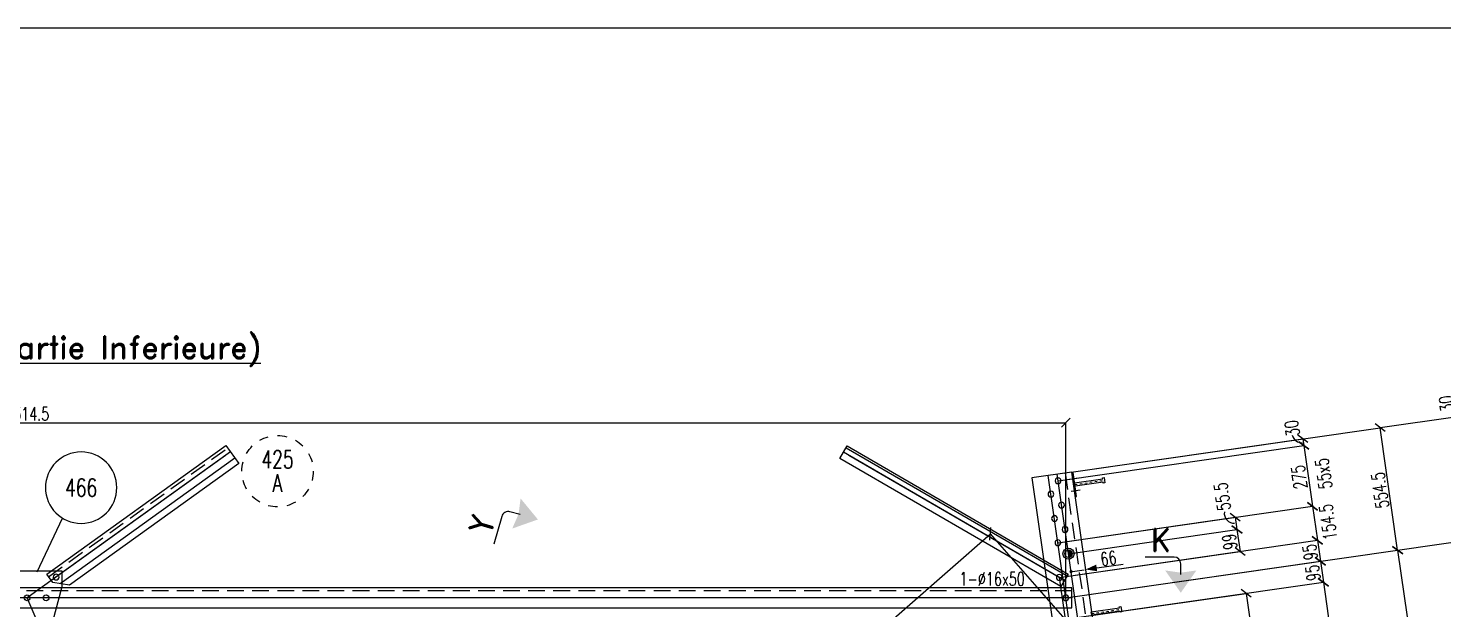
# Model space of a CAD drawing. Extents: x 142141 to 158361, y -178354 to -166874.
# Drawn here: x 148063 to 154405, y -169475 to -166874 of the extents above; entities that cross this region are included whole.
import ezdxf
from ezdxf.enums import TextEntityAlignment as Align

# ---------------------------------------------------------------- set-up
doc = ezdxf.new("R2010")
doc.units = 0
doc.header["$LTSCALE"] = 150
doc.header["$MEASUREMENT"] = 0
doc.linetypes.add('DASHDOT', pattern=[1, 0.5, -0.25, 0, -0.25])
doc.linetypes.add('DASHED', pattern=[0.75, 0.5, -0.25])
doc.layers.get('0').update_dxf_attribs({"linetype": 'CONTINUOUS'})
for name, color, linetype in [('ASSI', 6, 'CONTINUOUS'), ('BOLLINI_1', 7, 'CONTINUOUS'), ('Echelon', 3, 'CONTINUOUS'), ('FORI', 2, 'CONTINUOUS'), ('LINEA_ANG', 2, 'CONTINUOUS'), ('LINEE_PIASTRA', 2, 'CONTINUOUS'), ('LINEE_PIASTRE', 2, 'CONTINUOUS'), ('LS', 7, 'CONTINUOUS'), ('LSP', 3, 'CONTINUOUS'), ('MZ', 6, 'DASHDOT'), ('QT_MAL', 7, 'CONTINUOUS'), ('QT_MPR', 7, 'CONTINUOUS'), ('QT_MSP', 7, 'CONTINUOUS'), ('TRAT-Y', 7, 'DASHED')]:
    doc.layers.add(name, color=color, linetype=linetype)
doc.styles.add('QUOTE', font='ROMANS8.SHX', dxfattribs={"width": 0.7})
doc.styles.add('RD', font='ROMAND8.SHX', dxfattribs={"width": 0.7})
doc.styles.add('RQL', font='ROMANS8.SHX', dxfattribs={"width": 0.7})
doc.styles.add('RS', font='ROMANS8.shx', dxfattribs={"width": 0.7})
doc.styles.get("Standard").update_dxf_attribs({"font": 'ROMANS8.SHX', "width": 0.7})
doc.dimstyles.new('FRECCE1', dxfattribs={"dimtxt": 60, "dimasz": 6.6667, "dimexe": 0, "dimexo": 0, "dimgap": 1, "dimtad": 1, "dimdec": 0, "dimzin": 0, "dimdsep": 46, "dimtxsty": 'RS', "dimblk1": 'QUOTP', "dimblk2": 'QUOTF', "dimsah": 1, "dimcen": 0, "dimclrd": 2, "dimclre": 2, "dimclrt": 7, "dimadec": 0, "dimazin": 0, "dimtfac": 1, "dimtdec": 0, "dimtix": 1, "dimtmove": 2, "dimatfit": 3, "dimldrblk": 'QUOTP', "dimfxl": 1, "dimtolj": 1, "dimtzin": 0, "dimarcsym": 0})
doc.dimstyles.new('TRATTO', dxfattribs={"dimscale": 0, "dimtxt": 60, "dimasz": 40, "dimexe": 0, "dimexo": 0, "dimgap": 10, "dimtad": 1, "dimrnd": 0.5, "dimdsep": 46, "dimtxsty": 'RS', "dimblk1": 'OBLIQUE', "dimblk2": 'OBLIQUE', "dimsah": 1, "dimcen": 0.09, "dimclrd": 2, "dimclre": 2, "dimclrt": 7, "dimadec": 0, "dimazin": 0, "dimtfac": 1, "dimtix": 1, "dimtmove": 2, "dimatfit": 3, "dimfxl": 1, "dimtolj": 1, "dimtzin": 0, "dimarcsym": 0})

# ---------------------------------------------------------------- blocks, each defined once
blk = doc.blocks.new('ASSE98')
blk.add_line((0, 0), (1, 0))
at = {"color": 7, "style": 'QUOTE', "width": 0.5, "flags": 1}
for tag, p in [('TI', (1.38308, 6.82731)), ('DI_S', (1.38308, 6.42178)), ('D_S', (1.38308, 6.02092)), ('E_S', (1.38308, 5.68065)), ('NFORI', (1.36454, 5.29792)), ('ALAR', (1.36349, 4.93246)), ('FAM', (1.3775, 4.54645)), ('ALA', (1.38308, 4.19257)), ('DISP2', (1.38308, 3.84971)), ('DISP1', (1.38308, 3.50686)), ('PINZAF', (1.38308, 3.164)), ('PINZAI', (1.38308, 2.82114)), ('TRP', (1.38308, 2.47829)), ('NP', (1.38308, 2.13543)), ('SV', (1.38308, 1.79257)), ('PESO', (1.38308, 1.44971)), ('QUA', (1.38308, 1.10686)), ('LUN', (1.38308, 0.764)), ('PROF', (1.38308, 0.42114)), ('POS', (1.38308, 0.07829))]:
    blk.add_attdef(tag, p, '', height=0.2, dxfattribs=at)
at = {"color": 7, "flags": 1}
for tag, p in [('LAV1', (3.07431, 6.82847)), ('LAV2', (3.07431, 6.49513)), ('LAV3', (3.07431, 6.1618)), ('LAV4', (3.07431, 5.82847)), ('LAV5', (3.07431, 5.49513)), ('LAV6', (3.07431, 5.1618)), ('LAV7', (3.07431, 4.82847)), ('LAV8', (3.07431, 4.49513)), ('LAV9', (3.07431, 4.1618)), ('LAV10', (3.07431, 3.82847))]:
    blk.add_attdef(tag, p, '', height=0.2, dxfattribs=at)
blk = doc.blocks.new('16')
blk.add_circle((0, 0), 1)
blk = doc.blocks.new('P20')
at = {"color": 0}
for p, q in [((0, 0.98), (0.02, 1)), ((0, 0.94), (0.06, 1)), ((1, -0.01), (0, 0.99)), ((0, 0.89), (0.1, 0.99)), ((0, 0.85), (0.14, 0.99)), ((0, 0.8), (0.18, 0.98)), ((0, 0.76), (0.22, 0.98)), ((0, 0.71), (0.25, 0.97)), ((0, 0.67), (0.29, 0.96)), ((1, -0.05), (0, 0.95)), ((0, 0.62), (0.32, 0.95)), ((0, 0.58), (0.36, 0.93)), ((0, 0.53), (0.39, 0.92)), ((0, 0.49), (0.42, 0.91)), ((1, -0.09), (0, 0.9)), ((0, 0.44), (0.45, 0.89)), ((0, 0.4), (0.48, 0.88)), ((0.99, -0.13), (0, 0.86)), ((0, 0.35), (0.51, 0.86)), ((0, 0.31), (0.54, 0.84)), ((0, 0.26), (0.56, 0.83)), ((0.99, -0.17), (0, 0.81)), ((0, 0.22), (0.59, 0.81)), ((0, 0.17), (0.61, 0.79)), ((0.98, -0.21), (0, 0.77)), ((0, 0.13), (0.64, 0.77)), ((0, 0.08), (0.66, 0.75)), ((0, 0.04), (0.69, 0.73)), ((0.97, -0.25), (0, 0.72)), ((0, -0.01), (0.71, 0.7)), ((0.96, -0.28), (0, 0.68)), ((0, -0.05), (0.73, 0.68)), ((0, -0.1), (0.75, 0.66)), ((0.95, -0.32), (0, 0.63)), ((0, -0.14), (0.77, 0.63)), ((0, -0.19), (0.79, 0.61)), ((0.94, -0.35), (0, 0.59)), ((0, -0.23), (0.81, 0.58)), ((0, -0.28), (0.83, 0.56)), ((0.92, -0.38), (0, 0.54)), ((0, -0.32), (0.85, 0.53)), ((0.91, -0.41), (0, 0.5)), ((0, -0.36), (0.87, 0.5)), ((0, -0.41), (0.88, 0.47)), ((0.9, -0.44), (0, 0.45)), ((0, -0.45), (0.9, 0.44)), ((0.88, -0.47), (0, 0.41)), ((0, -0.5), (0.91, 0.41)), ((0, -0.54), (0.92, 0.38)), ((0.87, -0.5), (0, 0.36)), ((0, -0.59), (0.94, 0.35)), ((0.85, -0.53), (0, 0.32)), ((0, -0.63), (0.95, 0.31)), ((0, -0.68), (0.96, 0.28)), ((0.83, -0.56), (0, 0.27)), ((0, -0.72), (0.97, 0.25)), ((0.81, -0.58), (0, 0.23)), ((0, -0.77), (0.98, 0.21)), ((0.79, -0.61), (0, 0.18)), ((0, -0.81), (0.99, 0.17)), ((0.77, -0.63), (0, 0.14)), ((0, -0.86), (0.99, 0.13)), ((0.75, -0.66), (0, 0.09)), ((0, -0.9), (1, 0.09)), ((0.73, -0.68), (0, 0.05)), ((0, -0.95), (1, 0.05)), ((0.71, -0.7), (0, 0.01)), ((0, -0.99), (1, 0.01)), ((1, 0.04), (0.04, 1)), ((1, 0.09), (0.09, 1)), ((0.99, 0.14), (0.14, 0.99)), ((0.98, 0.19), (0.19, 0.98)), ((0.97, 0.25), (0.25, 0.97)), ((0.95, 0.31), (0.31, 0.95)), ((0.92, 0.38), (0.38, 0.92)), ((0.88, 0.47), (0.47, 0.88)), ((0.81, 0.59), (0.59, 0.81)), ((0.69, -0.73), (0, -0.04)), ((0.66, -0.75), (0, -0.08)), ((0.64, -0.77), (0, -0.13)), ((0.61, -0.79), (0, -0.17)), ((0.59, -0.81), (0, -0.22)), ((0.56, -0.83), (0, -0.26)), ((0.54, -0.84), (0, -0.31)), ((0.51, -0.86), (0, -0.35)), ((0.48, -0.88), (0, -0.4)), ((0.45, -0.89), (0, -0.44)), ((0.42, -0.91), (0, -0.49)), ((0.39, -0.92), (0, -0.53)), ((0.36, -0.93), (0, -0.58)), ((0.32, -0.95), (0, -0.62)), ((0.29, -0.96), (0, -0.67)), ((0.25, -0.97), (0, -0.71)), ((0.22, -0.98), (0, -0.76)), ((0.18, -0.98), (0, -0.8)), ((0.14, -0.99), (0, -0.85)), ((0.1, -0.99), (0, -0.89)), ((0.04, -1), (1, -0.04)), ((0.09, -1), (1, -0.09)), ((0.14, -0.99), (0.99, -0.14)), ((0.19, -0.98), (0.98, -0.19)), ((0.25, -0.97), (0.97, -0.25)), ((0.31, -0.95), (0.95, -0.31)), ((0.38, -0.92), (0.92, -0.38)), ((0.47, -0.88), (0.88, -0.47)), ((0.59, -0.81), (0.81, -0.59))]:
    blk.add_line(p, q, dxfattribs=at)
for radius in [1.5, 1]:
    blk.add_circle((0, 0), radius)
blk = doc.blocks.new('A$C6E393FD9')
at = {"layer": 'Echelon'}
blk.add_lwpolyline([(2.5, 0), (0, 19.8), (168.6, 41.4), (167.9, 47.2), (177.8, 48.5), (181.8, 17.1), (171.9, 15.8), (171.2, 21.6), (2.5, 0)], close=True, dxfattribs=at)
at = {"layer": 'MZ', "ltscale": 0.2}
blk.add_line((1.3, 9.9), (179.8, 32.8), dxfattribs=at)
blk = doc.blocks.new('_OBLIQUE')
at = {"color": 0, "linetype": 'ByBlock'}
blk.add_line((-0.5, -0.5), (0.5, 0.5), dxfattribs=at)
blk = doc.blocks.new('*D19')
at = {"layer": 'QT_MPR', "color": 2, "lineweight": -2, "transparency": 16777216}
for p, q in [((152715.5, -169426.4), (154203.3, -169212.9)), ((154203.3, -169212.9), (154420.4, -170726.4)), ((152916.8, -170942.1), (154420.4, -170726.4))]:
    blk.add_line(p, q, dxfattribs=at)
at = {"layer": 'QT_MPR', "color": 2, "lineweight": -2, "transparency": 16777216, "xscale": 40, "yscale": 40, "zscale": 40}
for p, rotation in [((154203.3, -169212.9), 98.1661393023542), ((154420.4, -170726.4), 278.1661393023542)]:
    blk.add_blockref('_OBLIQUE', p, dxfattribs=dict(at, rotation=rotation))
at = {"layer": 'QT_MPR', "color": 7, "transparency": 16777216, "insert": (154272.3, -169975.3), "char_height": 60, "attachment_point": 5, "rotation": 98.16614, "style": 'RS'}
blk.add_mtext('\\A1;1529', dxfattribs=at)
blk = doc.blocks.new('*D21')
at = {"layer": 'QT_MPR', "color": 2, "lineweight": -2, "transparency": 16777216}
for p, q in [((152680.6, -168901.6), (153782.3, -168743.5)), ((152739.7, -168862.9), (153778.1, -168713.8)), ((153778.1, -168713.8), (153782.3, -168743.5))]:
    blk.add_line(p, q, dxfattribs=at)
at = {"layer": 'QT_MPR', "color": 2, "lineweight": -2, "transparency": 16777216, "xscale": 40, "yscale": 40, "zscale": 40}
for p, rotation in [((153778.1, -168713.8), 98.1661393023542), ((153782.3, -168743.5), 278.1661393023542)]:
    blk.add_blockref('_OBLIQUE', p, dxfattribs=dict(at, rotation=rotation))
at = {"layer": 'QT_MPR', "color": 7, "transparency": 16777216, "insert": (153730.1, -168666.5), "char_height": 60, "attachment_point": 5, "rotation": 98.16614, "style": 'RS'}
blk.add_mtext('\\A1;30', dxfattribs=at)
blk = doc.blocks.new('*D22')
at = {"layer": 'QT_MPR', "color": 2, "lineweight": -2, "transparency": 16777216}
for p, q in [((152680.6, -168901.6), (153782.3, -168743.5)), ((153782.3, -168743.5), (153821.4, -169015.8)), ((152680.1, -169179.5), (153821.4, -169015.8))]:
    blk.add_line(p, q, dxfattribs=at)
at = {"layer": 'QT_MPR', "color": 2, "lineweight": -2, "transparency": 16777216, "xscale": 40, "yscale": 40, "zscale": 40}
for p, rotation in [((153782.3, -168743.5), 98.1661393023542), ((153821.4, -169015.8), 278.1661393023542)]:
    blk.add_blockref('_OBLIQUE', p, dxfattribs=dict(at, rotation=rotation))
at = {"layer": 'QT_MPR', "color": 7, "transparency": 16777216, "insert": (153871.1, -168869.7), "char_height": 60, "attachment_point": 5, "rotation": 98.16614, "style": 'RS'}
blk.add_mtext('\\A1;55x5', dxfattribs=at)
blk = doc.blocks.new('*D23')
at = {"layer": 'QT_MPR', "color": 2, "lineweight": -2, "transparency": 16777216}
for p, q in [((152680.6, -168901.6), (153782.3, -168743.5)), ((153782.3, -168743.5), (153821.4, -169015.8)), ((152680.1, -169179.5), (153821.4, -169015.8))]:
    blk.add_line(p, q, dxfattribs=at)
at = {"layer": 'QT_MPR', "color": 2, "lineweight": -2, "transparency": 16777216, "xscale": 40, "yscale": 40, "zscale": 40}
for p, rotation in [((153782.3, -168743.5), 98.1661393023542), ((153821.4, -169015.8), 278.1661393023542)]:
    blk.add_blockref('_OBLIQUE', p, dxfattribs=dict(at, rotation=rotation))
at = {"layer": 'QT_MPR', "color": 7, "transparency": 16777216, "insert": (153762.3, -168885.3), "char_height": 60, "attachment_point": 5, "rotation": 98.16614, "style": 'RS'}
blk.add_mtext('\\A1;275', dxfattribs=at)
blk = doc.blocks.new('*D24')
at = {"layer": 'QT_MPR', "color": 2, "lineweight": -2, "transparency": 16777216}
for p, q in [((152680.1, -169179.5), (153821.4, -169015.8)), ((153821.4, -169015.8), (153843.3, -169168.6)), ((152686.2, -169334.7), (153843.3, -169168.6))]:
    blk.add_line(p, q, dxfattribs=at)
at = {"layer": 'QT_MPR', "color": 2, "lineweight": -2, "transparency": 16777216, "xscale": 40, "yscale": 40, "zscale": 40}
for p, rotation in [((153821.4, -169015.8), 98.1661393023542), ((153843.3, -169168.6), 278.1661393023542)]:
    blk.add_blockref('_OBLIQUE', p, dxfattribs=dict(at, rotation=rotation))
at = {"layer": 'QT_MPR', "color": 7, "transparency": 16777216, "insert": (153890.9, -169086.4), "char_height": 60, "attachment_point": 5, "rotation": 98.16614, "style": 'RS'}
blk.add_mtext('\\A1;154.5', dxfattribs=at)
blk = doc.blocks.new('*D25')
at = {"layer": 'QT_MPR', "color": 2, "lineweight": -2, "transparency": 16777216}
for p, q in [((152686.2, -169334.7), (153843.3, -169168.6)), ((153843.3, -169168.6), (153856.8, -169262.7)), ((152715.5, -169426.4), (153856.8, -169262.7))]:
    blk.add_line(p, q, dxfattribs=at)
at = {"layer": 'QT_MPR', "color": 2, "lineweight": -2, "transparency": 16777216, "xscale": 40, "yscale": 40, "zscale": 40}
for p, rotation in [((153843.3, -169168.6), 98.1661393023542), ((153856.8, -169262.7), 278.1661393023542)]:
    blk.add_blockref('_OBLIQUE', p, dxfattribs=dict(at, rotation=rotation))
at = {"layer": 'QT_MPR', "color": 7, "transparency": 16777216, "insert": (153810.5, -169221.3), "char_height": 60, "attachment_point": 5, "rotation": 98.16614, "style": 'RS'}
blk.add_mtext('\\A1;95', dxfattribs=at)
blk = doc.blocks.new('*D26')
at = {"layer": 'QT_MPR', "color": 2, "lineweight": -2, "transparency": 16777216}
for p, q in [((152715.5, -169426.4), (153856.8, -169262.7)), ((153856.8, -169262.7), (153870.3, -169356.7)), ((152713.2, -169522.7), (153870.3, -169356.7))]:
    blk.add_line(p, q, dxfattribs=at)
at = {"layer": 'QT_MPR', "color": 2, "lineweight": -2, "transparency": 16777216, "xscale": 40, "yscale": 40, "zscale": 40}
for p, rotation in [((153856.8, -169262.7), 98.1661393023542), ((153870.3, -169356.7), 278.1661393023542)]:
    blk.add_blockref('_OBLIQUE', p, dxfattribs=dict(at, rotation=rotation))
at = {"layer": 'QT_MPR', "color": 7, "transparency": 16777216, "insert": (153823, -169314.6), "char_height": 60, "attachment_point": 5, "rotation": 98.16614, "style": 'RS'}
blk.add_mtext('\\A1;95', dxfattribs=at)
blk = doc.blocks.new('*D27')
at = {"layer": 'QT_MPR', "color": 2, "lineweight": -2, "transparency": 16777216}
for p, q in [((152713.2, -169522.7), (153870.3, -169356.7)), ((153870.3, -169356.7), (154074, -170776.1)), ((152916.8, -170942.1), (154074, -170776.1))]:
    blk.add_line(p, q, dxfattribs=at)
at = {"layer": 'QT_MPR', "color": 2, "lineweight": -2, "transparency": 16777216, "xscale": 40, "yscale": 40, "zscale": 40}
for p, rotation in [((153870.3, -169356.7), 98.1661393023542), ((154074, -170776.1), 278.1661393023542)]:
    blk.add_blockref('_OBLIQUE', p, dxfattribs=dict(at, rotation=rotation))
at = {"layer": 'QT_MPR', "color": 7, "transparency": 16777216, "insert": (153932.6, -170072.1), "char_height": 60, "attachment_point": 5, "rotation": 98.16614, "style": 'RS'}
blk.add_mtext('\\A1;1434', dxfattribs=at)
blk = doc.blocks.new('*D33')
at = {"layer": 'QT_MSP', "color": 2, "lineweight": -2, "transparency": 16777216}
for p, q in [((152680.1, -169179.5), (153474.9, -169065.5)), ((153474.9, -169065.5), (153482.8, -169120.3)), ((152727.5, -169228.7), (153482.8, -169120.3))]:
    blk.add_line(p, q, dxfattribs=at)
at = {"layer": 'QT_MSP', "color": 2, "lineweight": -2, "transparency": 16777216, "xscale": 40, "yscale": 40, "zscale": 40}
for p, rotation in [((153474.9, -169065.5), 98.1661393023542), ((153482.8, -169120.3), 278.1661393023542)]:
    blk.add_blockref('_OBLIQUE', p, dxfattribs=dict(at, rotation=rotation))
at = {"layer": 'QT_MSP', "color": 7, "transparency": 16777216, "insert": (153417, -168972.4), "char_height": 60, "attachment_point": 5, "rotation": 98.16614, "style": 'RS'}
blk.add_mtext('\\A1;55.5', dxfattribs=at)
blk = doc.blocks.new('*D34')
at = {"layer": 'QT_MSP', "color": 2, "lineweight": -2, "transparency": 16777216}
for p, q in [((152727.5, -169228.7), (153482.8, -169120.3)), ((153482.8, -169120.3), (153496.9, -169218.3)), ((152686.2, -169334.7), (153496.9, -169218.3))]:
    blk.add_line(p, q, dxfattribs=at)
at = {"layer": 'QT_MSP', "color": 2, "lineweight": -2, "transparency": 16777216, "xscale": 40, "yscale": 40, "zscale": 40}
for p, rotation in [((153482.8, -169120.3), 98.1661393023542), ((153496.9, -169218.3), 278.1661393023542)]:
    blk.add_blockref('_OBLIQUE', p, dxfattribs=dict(at, rotation=rotation))
at = {"layer": 'QT_MSP', "color": 7, "transparency": 16777216, "insert": (153450.2, -169175), "char_height": 60, "attachment_point": 5, "rotation": 98.16614, "style": 'RS'}
blk.add_mtext('\\A1;99', dxfattribs=at)
blk = doc.blocks.new('*D35')
at = {"layer": 'QT_MSP', "color": 2, "lineweight": -2, "transparency": 16777216}
for p, q in [((152713.2, -169522.7), (153523.9, -169406.4)), ((153523.9, -169406.4), (153566.6, -169704.4)), ((152811.3, -169812.7), (153566.6, -169704.4))]:
    blk.add_line(p, q, dxfattribs=at)
at = {"layer": 'QT_MSP', "color": 2, "lineweight": -2, "transparency": 16777216, "xscale": 40, "yscale": 40, "zscale": 40}
for p, rotation in [((153523.9, -169406.4), 98.1661393023542), ((153566.6, -169704.4), 278.1661393023542)]:
    blk.add_blockref('_OBLIQUE', p, dxfattribs=dict(at, rotation=rotation))
at = {"layer": 'QT_MSP', "color": 7, "transparency": 16777216, "insert": (153505.6, -169561.1), "char_height": 60, "attachment_point": 5, "rotation": 98.16614, "style": 'RS'}
blk.add_mtext('\\A1;301', dxfattribs=at)
blk = doc.blocks.new('*D40')
at = {"layer": 'LS', "color": 2, "lineweight": -2, "transparency": 16777216}
for p, q in [((152739.7, -168862.9), (154124.5, -168664.1)), ((154203.3, -169212.9), (154124.5, -168664.1)), ((152715.5, -169426.4), (154203.3, -169212.9))]:
    blk.add_line(p, q, dxfattribs=at)
at = {"layer": 'LS', "color": 2, "lineweight": -2, "transparency": 16777216, "xscale": 40, "yscale": 40, "zscale": 40}
for p, rotation in [((154124.5, -168664.1), 98.1661393023542), ((154203.3, -169212.9), 278.1661393023542)]:
    blk.add_blockref('_OBLIQUE', p, dxfattribs=dict(at, rotation=rotation))
at = {"layer": 'LS', "color": 7, "transparency": 16777216, "insert": (154124.3, -168944.2), "char_height": 60, "attachment_point": 5, "rotation": 98.16614, "style": 'RS'}
blk.add_mtext('\\A1;554.5', dxfattribs=at)
blk = doc.blocks.new('*D41')
at = {"layer": 'QT_MPR', "color": 2, "lineweight": -2, "transparency": 16777216}
for p, q in [((155509.3, -168465.4), (154471, -168614.4)), ((155576.9, -168486), (154475.2, -168644.1)), ((154471, -168614.4), (154475.2, -168644.1))]:
    blk.add_line(p, q, dxfattribs=at)
at = {"layer": 'QT_MPR', "color": 2, "lineweight": -2, "transparency": 16777216, "xscale": 40, "yscale": 40, "zscale": 40}
for p, rotation in [((154471, -168614.4), 98.1661393023487), ((154475.2, -168644.1), 278.1661393023487)]:
    blk.add_blockref('_OBLIQUE', p, dxfattribs=dict(at, rotation=rotation))
at = {"layer": 'QT_MPR', "color": 7, "transparency": 16777216, "insert": (154422.4, -168556), "char_height": 60, "attachment_point": 5, "rotation": 98.16614, "style": 'RS'}
blk.add_mtext('\\A1;30', dxfattribs=at)
blk = doc.blocks.new('QUOTP')
at = {"layer": 'ASSI', "color": 2, "const_width": 1.07}
blk.add_lwpolyline([(-0.53, 0, 1), (0.53, 0, 1)], format="xyb", close=True, dxfattribs=at)
blk = doc.blocks.new('QUOTF')
at = {"layer": 'LS', "color": 2}
blk.add_line((7.5, 0), (25.5, 0), dxfattribs=at)
blk.add_solid([(7.5, 2.25), (0, 0), (7.5, -2.25)], dxfattribs=at)
blk = doc.blocks.new('*D118')
at = {"layer": 'QT_MAL', "color": 2, "lineweight": -2, "transparency": 16777216}
for p, q in [((152739, -169308.7), (152739, -169308.7)), ((152745.6, -169307.8), (152797.8, -169300.3)), ((152804.4, -169299.3), (152804.4, -169299.3))]:
    blk.add_line(p, q, dxfattribs=at)
at = {"layer": 'QT_MAL', "color": 2, "lineweight": -2, "transparency": 16777216, "xscale": 6.6667, "yscale": 6.6667, "zscale": 6.6667}
for name, p, rotation in [('QUOTF', (152804.4, -169299.3), 8.166139302354292), ('QUOTP', (152739, -169308.7), 188.1661393023543)]:
    blk.add_blockref(name, p, dxfattribs=dict(at, rotation=rotation))
at = {"layer": 'QT_MAL', "color": 7, "transparency": 16777216, "insert": (152906.6, -169249.7), "char_height": 60, "attachment_point": 5, "rotation": 8.16614, "style": 'RS'}
blk.add_mtext('\\A1;66', dxfattribs=at)
blk = doc.blocks.new('*D61')
at = {"layer": 'QT_MPR', "color": 2, "lineweight": -2, "transparency": 16777216}
for p, q in [((150778.3, -170539.6), (152377, -169139)), ((152713.2, -169522.7), (152377, -169139)), ((151130.9, -170942.1), (150778.3, -170539.6))]:
    blk.add_line(p, q, dxfattribs=at)
at = {"layer": 'QT_MPR', "color": 2, "lineweight": -2, "transparency": 16777216, "xscale": 40, "yscale": 40, "zscale": 40}
for p, rotation in [((152377, -169139), 41.22075104371856), ((150778.3, -170539.6), 221.2207510437186)]:
    blk.add_blockref('_OBLIQUE', p, dxfattribs=dict(at, rotation=rotation))
at = {"layer": 'QT_MPR', "color": 7, "transparency": 16777216, "insert": (151551.3, -169809.2), "char_height": 60, "attachment_point": 5, "rotation": 41.22075, "style": 'RS'}
blk.add_mtext('\\A1;2125.5', dxfattribs=at)
blk = doc.blocks.new('xxx')
blk.add_circle((0, 0), 8)
at = {"color": 3, "style": 'RQL', "width": 0.7}
blk.add_attdef('POS', text='', height=4, dxfattribs=at).set_placement((0, 0), align=Align.MIDDLE)
at = {"style": 'RQL', "width": 0.7, "flags": 1}
for tag, p in [('POS1', (-0.39, -5.42)), ('TIPO', (-0.39, -8.66))]:
    blk.add_attdef(tag, p, '', height=2, dxfattribs=at)
blk = doc.blocks.new('*D72')
at = {"layer": 'LS', "color": 2, "lineweight": -2, "transparency": 16777216}
for p, q in [((143401, -169426.4), (143401, -168641.8)), ((143401, -168641.8), (152715.5, -168641.8)), ((152715.5, -169426.4), (152715.5, -168641.8))]:
    blk.add_line(p, q, dxfattribs=at)
at = {"layer": 'LS', "color": 2, "lineweight": -2, "transparency": 16777216, "xscale": 40, "yscale": 40, "zscale": 40, "rotation": 180}
blk.add_blockref('_OBLIQUE', (143401, -168641.8), dxfattribs=at)
at = {"layer": 'LS', "color": 2, "lineweight": -2, "transparency": 16777216, "xscale": 40, "yscale": 40, "zscale": 40}
blk.add_blockref('_OBLIQUE', (152715.5, -168641.8), dxfattribs=at)
at = {"layer": 'LS', "color": 7, "transparency": 16777216, "insert": (148058.2, -168601.8), "char_height": 60, "attachment_point": 5, "style": 'RS'}
blk.add_mtext('\\A1;9314.5', dxfattribs=at)
blk = doc.blocks.new('bull')
at = {"style": 'RS', "width": 0.7, "flags": 1}
for tag, p in [('NN', (-12.25, 0)), ('DIAMETRO', (0, -4.86)), ('SERRAGGIO', (0, -9.71)), ('LUNGHEZZA', (0, -14.57)), ('NB', (0, -19.43)), ('TIPO', (0, -24.12)), ('EL', (-0.14, -29))]:
    blk.add_attdef(tag, p, '', height=3, dxfattribs=at)
at = {"style": 'RS', "width": 0.7}
blk.add_attdef('BULLONE', (0, 0), '', height=3, dxfattribs=at)
blk = doc.blocks.new('www')
at = {"linetype": 'Continuous'}
for start, end in [(120, 135), (90, 105), (60, 75), (150, 165), (30, 45), (180, 195), (0, 15), (330, 345), (210, 225), (300, 315), (240, 255), (270, 285)]:
    blk.add_arc((0, 0), 8, start, end, dxfattribs=at)
at = {"color": 3, "style": 'RQL', "width": 0.7}
for tag, p in [('POS3', (0, 0.65)), ('POS2', (0, -4.63))]:
    blk.add_attdef(tag, text='', height=4, dxfattribs=at).set_placement(p, align=Align.CENTER)
at = {"style": 'RQL', "width": 0.7, "flags": 1}
blk.add_attdef('TIPO', text='', height=3, dxfattribs=at).set_placement((0, 0), align=Align.MIDDLE_CENTER)

msp = doc.modelspace()

# ---------------------------------------------------------------- linework, layer by layer
at = {"layer": 'LINEA_ANG'}
for p, q in [((148145.936, -169320.39), (148949.324, -168743.598)), ((148949.324, -168743.598), (149007.645, -168824.83)), ((151702.848, -168801.74), (151735.442, -168745.503)), ((151735.442, -168745.503), (152726.081, -169319.664)), ((149007.645, -168824.83), (148248.123, -169370.129)), ((152693.486, -169375.901), (151702.848, -168801.74)), ((152741.674, -168862.566), (152563.499, -168888.134)), ((152563.499, -168888.134), (152997.017, -171909.188)), ((153175.192, -171883.62), (152741.674, -168862.566)), ((148172.764, -169357.757), (148145.936, -169320.39)), ((152726.081, -169319.664), (152693.486, -169375.901)), ((152742.505, -169381.44), (143373.505, -169381.44)), ((148248.123, -169370.129), (148172.764, -169357.757)), ((152742.505, -169471.44), (152742.505, -169381.44)), ((143373.505, -169471.44), (152742.505, -169471.44))]:
    msp.add_line(p, q, dxfattribs=at)
at = {"layer": 'LINEA_ANG', "color": 2}
msp.add_line((151730.428, -168754.155), (152721.066, -169328.316), dxfattribs=at)
at = {"layer": 'LINEE_PIASTRA'}
msp.add_line((148155.237, -169600.266), (148215.237, -169375.266), dxfattribs=at)
at = {"layer": 'LINEE_PIASTRE'}
for p, q in [((148215.237, -169306.266), (147901.237, -169306.266)), ((148215.237, -169375.266), (148215.237, -169306.266))]:
    msp.add_line(p, q, dxfattribs=at)
at = {"layer": 'LS', "color": 2}
for p, q in [((154470.961, -168614.415), (154124.51, -168664.131)), ((154203.265, -169212.948), (154549.716, -169163.232))]:
    msp.add_line(p, q, dxfattribs=at)
at = {"layer": 'LS', "color": 6}
for p, q in [((148947.804, -168787.776), (148058.237, -169426.44)), ((148990.149, -168800.461), (148205.994, -169363.444)), ((152686.173, -169334.676), (151742.57, -168787.776)), ((153172.26, -172609.426), (152636.75, -168877.623)), ((153211.854, -172603.744), (152676.344, -168871.941)), ((152731.935, -168893.876), (152771.382, -168888.216)), ((152739.748, -168948.318), (152779.194, -168942.658)), ((148102.381, -169310.227), (148216.842, -169069.008)), ((152686.173, -169334.676), (152916.84, -170942.127)), ((149362.913, -172457.813), (148058.237, -169426.44))]:
    msp.add_line(p, q, dxfattribs=at)
at = {"layer": 'LS', "color": 8}
msp.add_lwpolyline([(142140.931, -166873.78), (142140.931, -178353.78), (154860.931, -178353.78), (154860.931, -176753.78), (158360.931, -176753.78), (158360.931, -166873.78), (142140.931, -166873.78)], close=True, dxfattribs=at)
at = {"layer": 'LS', "color": 2}
msp.add_lwpolyline([(152742.045, -168865.149), (152757.528, -168973.044), (152763.467, -168972.191), (152747.984, -168864.297)], close=True, dxfattribs=at)
at = {"layer": 'LS', "color": 6}
for centre, radius, start, end in [((153777.011, -168682.729), 48.992, 197.9496304, 270.4856179), ((153471.558, -169046.609), 45.659, 173.0856056, 271.0918001)]:
    msp.add_arc(centre, radius, start, end, dxfattribs=at)
at = {"layer": 'LSP'}
for p, q in [((150186.186, -169061.268), (150151.386, -169186.524)), ((150269.507, -169053.281), (150223.121, -169040.394)), ((153200.903, -169243.533), (153070.903, -169243.533)), ((153230.903, -169321.676), (153230.903, -169273.533))]:
    msp.add_line(p, q, dxfattribs=at)
for centre, start, end in [((150215.091, -169069.299), 74.4731879, 164.4731879), ((153200.903, -169273.533), 0, 90)]:
    msp.add_arc(centre, 30, start, end, dxfattribs=at)
for points in [[(150348.377, -169075.193), (150270.765, -168980.979), (150261.662, -169051.101)], [(150348.377, -169075.193), (150233.288, -169115.87), (150261.662, -169051.101)], [(153230.903, -169403.533), (153160.903, -169303.533), (153230.903, -169313.533)], [(153230.903, -169403.533), (153300.903, -169303.533), (153230.903, -169313.533)]]:
    msp.add_solid(points, dxfattribs=at)
at = {"layer": 'TRAT-Y'}
for p, q in [((148154.101, -169331.762), (148957.489, -168754.971)), ((152711.978, -168866.828), (153145.496, -171887.881)), ((152742.505, -169394.44), (143373.505, -169394.44))]:
    msp.add_line(p, q, dxfattribs=at)

# ---------------------------------------------------------------- block references
at = {"layer": 'ASSI'}
for p, xscale, rotation in [((148969.737, -168772.029), 989.0000000000001, 215.6764164135868), ((152709.533, -169348.215), 1145, 149.9039765080856), ((152742.505, -169426.44), 9369, 180)]:
    msp.add_blockref('ASSE98', p, dxfattribs=dict(at, xscale=xscale, rotation=rotation))
ref = msp.add_blockref('ASSE98', (153175.192, -171883.62), dxfattribs=dict(at, xscale=3052, rotation=98.16613930235417))
ref.add_attrib('PROF', 'L180x18', (156122.791, -169256.528), dxfattribs={"layer": '0', "color": 2, "height": 70, "style": 'QUOTE', "width": 0.7})
ref.add_attrib('LUN', '3052', (156725.657, -169256.528), dxfattribs={"layer": '0', "color": 2, "height": 70, "style": 'QUOTE', "width": 0.7})
ref.add_attrib('SV', 'Lg.', (156571.524, -169256.528), dxfattribs={"layer": '0', "color": 2, "height": 70, "style": 'QUOTE', "width": 0.7})
at = {"layer": 'BOLLINI_1'}
ref = msp.add_blockref('xxx', (148300.364, -168932.538), dxfattribs=dict(at, xscale=-20, yscale=20, zscale=20))
ref.add_attrib('POS', '466', dxfattribs={"layer": '0', "color": 3, "height": 80, "style": 'RQL', "width": 0.7}).set_placement((148300.364, -168932.538), align=Align.MIDDLE)
at = {"layer": 'FORI', "xscale": -13, "yscale": 13, "zscale": 13, "rotation": 16.33227860469727}
for p in [(152680.605, -168901.636), (152648.823, -168961.76), (152696.23, -169010.521), (152664.448, -169070.645), (152711.855, -169119.405), (152680.073, -169179.529)]:
    msp.add_blockref('16', p, dxfattribs=at)
at = {"layer": 'FORI'}
for name, p, xscale, yscale, zscale in [('P20', (152727.542, -169228.725), 16.5, 16.5, 16.5), ('16', (148188.208, -169333.127), -13, 13, 13), ('16', (152686.173, -169334.676), -13, 13, 13), ('16', (148058.237, -169426.44), 13, 13, 13), ('16', (148143.237, -169426.44), 13, 13, 13), ('16', (152715.505, -169426.44), -13, 13, 13)]:
    msp.add_blockref(name, p, dxfattribs=dict(at, xscale=xscale, yscale=yscale, zscale=zscale))
at = {"layer": 'LS', "color": 6}
ref = msp.add_blockref('www', (149180.922, -168858.847), dxfattribs=dict(at, xscale=-19.99999999999947, yscale=19.99999999999947, zscale=19.99999999999947))
ref.add_attrib('POS3', '425', dxfattribs={"layer": '0', "color": 3, "height": 80, "style": 'RQL', "width": 0.7}).set_placement((149180.922, -168845.908), align=Align.CENTER)
ref.add_attrib('POS2', 'A', dxfattribs={"layer": '0', "color": 3, "height": 80, "style": 'RQL', "width": 0.7}).set_placement((149180.922, -168951.456), align=Align.CENTER)
at = {"layer": 'LS', "xscale": 0.7500000000000001, "yscale": 0.7500000000000001, "zscale": 0.7500000000000001, "rotation": 0.8689299996759822}
for p in [(152754.886, -168925.697), (152829.825, -169504.248)]:
    msp.add_blockref('A$C6E393FD9', p, dxfattribs=at)
at = {"layer": 'LS', "color": 7}
ref = msp.add_blockref('bull', (152544.221, -169371.717), dxfattribs=dict(at, xscale=-20, yscale=20, zscale=20))
ref.add_attrib('BULLONE', '1-%%c16x50                ', (152238.221, -169371.717), dxfattribs={"layer": '0', "height": 60, "style": 'RS', "width": 0.7})

# ---------------------------------------------------------------- texts
at = {"layer": 'LS', "color": 3, "style": 'RD'}
for s, p in [('%%UBase H=+6 (Partie Inferieure)', (148058.237, -168311.438)), ('K', (153141.628, -169167.252))]:
    msp.add_text(s, height=100, dxfattribs=at).set_placement(p, align=Align.MIDDLE)
msp.add_text('Y', height=100, rotation=74.4731879, dxfattribs=at).set_placement((150096.821, -169097.96), align=Align.MIDDLE)

# ---------------------------------------------------------------- dimensions: what is measured, and where the dimension line sits
at = {"layer": 'LS'}
dim = msp.add_linear_dim(base=(152715.505, -168641.763), p1=(143400.969, -169426.44), p2=(152715.505, -169426.44), dimstyle='TRATTO', override={"dimscale": 1}, dxfattribs=at)
dim.commit()
dim.dimension.update_dxf_attribs({"geometry": '*D72', "text_midpoint": (148058.237, -168601.763)})
dim = msp.add_linear_dim(base=(154124.51, -168664.131), p1=(152715.505, -169426.44), p2=(152739.694, -168862.85), angle=98.1661393, dimstyle='TRATTO', override={"dimscale": 1}, dxfattribs=at)
dim.commit()
dim.dimension.update_dxf_attribs({"geometry": '*D40', "text_midpoint": (154124.293, -168944.221)})
at = {"layer": 'QT_MAL'}
dim = msp.add_linear_dim(base=(152804.351, -169299.344), p1=(152739.021, -169308.719), p2=(152804.351, -169299.344), angle=8.1661393, dimstyle='FRECCE1', dxfattribs=at)
dim.commit()
dim.dimension.update_dxf_attribs({"geometry": '*D118', "text_midpoint": (152906.611, -169249.732), "dimtype": 160})
at = {"layer": 'QT_MPR'}
for base, p1, p2, angle, text, picture, middle in [((154475.222, -168644.11), (155509.326, -168465.411), (155576.937, -168486.015), 98.1661393, '30', '*D41', (154422.442, -168556.027)), ((153782.32, -168743.541), (152739.694, -168862.85), (152680.605, -168901.636), 98.1661393, '30', '*D21', (153730.103, -168666.548)), ((153821.382, -169015.753), (152680.605, -168901.636), (152680.073, -169179.529), 98.1661393, '55x5', '*D22', (153871.141, -168869.704)), ((153821.382, -169015.753), (152680.605, -168901.636), (152680.073, -169179.529), 98.1661393, '275', '*D23', (153762.257, -168885.328)), ((153843.319, -169168.626), (152680.073, -169179.529), (152686.173, -169334.676), 98.1661393, '154.5', '*D24', (153890.898, -169086.406)), ((152376.967, -169138.999), (151130.942, -170942.127), (152713.161, -169522.749), 41.220751, '2125.5', '*D61', (151551.262, -169809.198)), ((153856.814, -169262.663), (152686.173, -169334.676), (152715.505, -169426.44), 98.1661393, '95', '*D25', (153810.472, -169221.327)), ((154420.438, -170726.362), (152715.505, -169426.44), (152916.84, -170942.127), 98.1661393, '1529', '*D19', (154272.257, -169975.337)), ((153870.308, -169356.7), (152715.505, -169426.44), (152713.161, -169522.749), 98.1661393, '95', '*D26', (153823.045, -169314.602)), ((154073.987, -170776.077), (152713.161, -169522.749), (152916.84, -170942.127), 98.1661393, '1434', '*D27', (153932.553, -170072.07))]:
    dim = msp.add_linear_dim(base=base, p1=p1, p2=p2, angle=angle, text=text, dimstyle='TRATTO', override={"dimscale": 1}, dxfattribs=at)
    dim.commit()
    dim.dimension.update_dxf_attribs({"geometry": picture, "text_midpoint": middle, "dimtype": 160})
at = {"layer": 'QT_MSP'}
for base, p1, p2, text, picture, middle in [((153482.806, -169120.346), (152680.073, -169179.529), (152727.542, -169228.725), '55.5', '*D33', (153417.045, -168972.429)), ((153496.868, -169218.342), (152727.542, -169228.725), (152686.173, -169334.676), '99', '*D34', (153450.243, -169175.026)), ((153566.612, -169704.363), (152713.161, -169522.749), (152811.348, -169812.743), '301', '*D35', (153505.64, -169561.071))]:
    dim = msp.add_linear_dim(base=base, p1=p1, p2=p2, angle=98.1661393, text=text, dimstyle='TRATTO', override={"dimscale": 1}, dxfattribs=at)
    dim.commit()
    dim.dimension.update_dxf_attribs({"geometry": picture, "text_midpoint": middle, "dimtype": 160})

doc.saveas('drawing.dxf')
